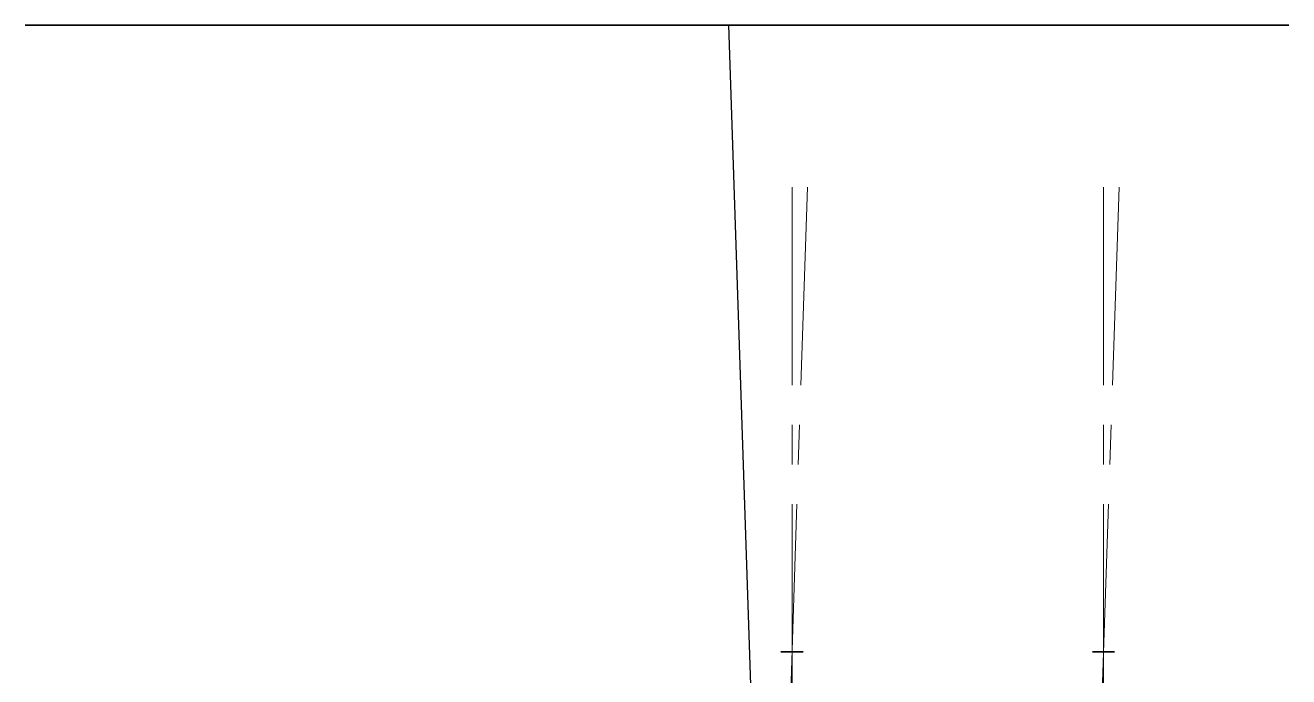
# Model space of a CAD drawing. Header units: inches. Extents: x 683 to 1081, y -809 to 235.
# Drawn here: x 682.7 to 1081, y -205.3 to 0 of the extents above; entities that cross this region are included whole.
import ezdxf
from ezdxf.enums import TextEntityAlignment as Align

# ---------------------------------------------------------------- set-up
doc = ezdxf.new("R2010")
doc.units = ezdxf.units.IN
doc.linetypes.add('ACAD_ISO02W100', pattern=[15, 12, -3])
doc.linetypes.add('CENTER', pattern=[2, 1.25, -0.25, 0.25, -0.25])
for name, color, linetype, lineweight in [('中心线', 10, 'CENTER', 15), ('粗实线', 7, 'Continuous', 30), ('细实线', 7, 'Continuous', 9), ('虚线', 7, 'ACAD_ISO02W100', 9)]:
    doc.layers.add(name, color=color, linetype=linetype, lineweight=lineweight)
doc.layers.add('隐藏线', color=7, linetype='Continuous', plot=False)
doc.styles.get("Standard").update_dxf_attribs({"font": ''})
doc.styles.get('Standard').set_extended_font_data('SimSun')

msp = doc.modelspace()

# ---------------------------------------------------------------- hatches: boundary and pattern name
at = {"layer": '细实线', "lineweight": 9, "extrusion": (0, -1, 0)}
h = msp.add_hatch(dxfattribs=at)
h.set_pattern_fill('ANSI31', color=256, scale=0.309387)
h.set_pattern_definition([(45, (-489.9451, -250.8898), (-0.69459465, 0.69459465), [])])
h.paths.add_polyline_path([(1001.8, 4.55), (1013.43, 6.68), (1013.43, 7.25), (1006.63, 7.25), (1005.91, 9.28), (1006.63, 11.32), (1013.43, 11.32), (1013.43, 11.89), (1001.8, 14.02)])
at = {"layer": '细实线', "lineweight": 25, "extrusion": (0, -1, 0)}
h = msp.add_hatch(color=31, dxfattribs=at)
h.dxf.hatch_style = 1
h.paths.add_polyline_path([(742.17, 84.69), (872.17, 84.69), (872.17, 82.65), (742.17, 82.65)])

# ---------------------------------------------------------------- linework, layer by layer
at = {"layer": '中心线', "extrusion": (0, -1, 0)}
for p, q in [((987.29, 0, 9.2), (998.9, 0, 9.2)), ((993.1, 0, 15.01), (993.1, 0, 3.39)), ((1000.73, 0, 9.28), (1014.58, 0, 9.28))]:
    msp.add_line(p, q, dxfattribs=at)
at = {"layer": '中心线', "ltscale": 50, "extrusion": (0, -1, 0)}
for p, q in [((929.32, -50.99, 139.82), (919.5, -343.99, 139.82)), ((929.32, -50.99, 214.84), (919.5, -343.99, 214.84)), ((924.41, -50.99, 144.73), (924.41, -343.99, 134.91)), ((924.41, -50.99, 219.75), (924.41, -343.99, 209.93)), ((1027.49, -50.99, 139.82), (1017.67, -343.99, 139.82)), ((1027.49, -50.99, 214.84), (1017.67, -343.99, 214.84)), ((1022.58, -50.99, 144.73), (1022.58, -343.99, 134.91)), ((1022.58, -50.99, 219.75), (1022.58, -343.99, 209.93))]:
    msp.add_line(p, q, dxfattribs=at)
at = {"layer": '粗实线', "extrusion": (0, -1, 0)}
msp.add_line((917.91, -404.74, 212.34), (904.5, 0, 212.34), dxfattribs=at)
for centre in [(924.41, 139.82, 197.49), (924.41, 214.84, 197.49), (1022.58, 139.82, 197.49), (1022.58, 214.84, 197.49)]:
    msp.add_circle(centre, 3.5, dxfattribs=at)
at = {"layer": '细实线', "lineweight": 9, "extrusion": (0, -1, 0)}
for p, q in [((682.69, 0, -1.03), (687.43, 0, -1.03)), ((682.69, 0, -1.03), (682.69, 0, 3.71)), ((687.43, 0, 278.53), (682.69, 0, 278.53)), ((682.69, 0, 278.53), (682.69, 0, 273.79)), ((907.55, 0, 15.76), (977.63, 0, 15.76)), ((907.55, 0, 3.16), (907.55, 0, 15.76)), ((932.77, 0, 3.16), (932.77, 0, 15.76)), ((955.2, 0, 3.16), (955.2, 0, 15.76)), ((956.92, 0, 267.94), (1076.8, 0, 267.94)), ((956.92, 0, 267.94), (956.92, 0, 274.34)), ((977.63, 0, 3.16), (977.63, 0, 15.76)), ((980.42, 0, 23.35), (1076.8, 0, 23.35)), ((980.42, 0, 30.94), (1076.8, 0, 30.94)), ((980.42, 0, 38.53), (1076.8, 0, 38.53)), ((980.42, 0, 46.12), (1076.8, 0, 46.12)), ((980.42, 0, 48.91), (1076.8, 0, 48.91)), ((980.42, 0, 15.76), (1076.8, 0, 15.76)), ((980.63, 0, 267.94), (980.63, 0, 274.34)), ((1000.66, 0, 23.35), (1000.66, 0, 46.12)), ((1001.8, 0, 14.02), (1001.8, 0, 4.55)), ((1001.8, 0, 14.02), (1013.43, 0, 11.89)), ((1013.43, 0, 6.68), (1001.8, 0, 4.55)), ((1006.63, 0, 11.32), (1005.91, 0, 9.28)), ((1005.91, 0, 9.28), (1006.63, 0, 7.25)), ((1006.63, 0, 7.25), (1013.43, 0, 7.25)), ((1006.63, 0, 11.32), (1013.43, 0, 11.32)), ((1006.63, 0, 7.25), (1006.63, 0, 11.32)), ((1013.43, 0, 11.89), (1013.43, 0, 6.68)), ((1025.84, 0, 3.16), (1025.81, 0, 15.76)), ((1025.84, 0, 36), (1025.84, 0, 46.12)), ((1025.84, 0, 23.35), (1025.84, 0, 36)), ((1028.05, 0, 267.94), (1028.05, 0, 274.34)), ((1046.08, 0, 15.76), (1046.08, 0, 23.35)), ((1046.08, 0, 3.16), (1046.08, 0, 15.76)), ((1051.76, 0, 267.94), (1051.76, 0, 274.34)), ((1052.19, 0, 3.16), (1052.19, 0, 15.76)), ((1080.99, 0, -1.03), (1076.25, 0, -1.03)), ((1080.99, 0, 278.53), (1076.25, 0, 278.53)), ((1076.8, 0, 3.16), (1076.8, 0, 46.12)), ((1080.99, 0, -1.03), (1080.99, 0, 3.71)), ((1080.99, 0, 273.79), (1080.99, 0, 278.53)), ((1000.66, 0, 15.76), (1000.66, 0, 23.35)), ((1025.84, 0, 15.76), (1025.84, 0, 23.35)), ((1046.08, 0, 23.35), (1046.08, 0, 46.12))]:
    msp.add_line(p, q, dxfattribs=at)
at = {"layer": '细实线', "extrusion": (0, -1, 0)}
for p, q in [((907.55, 0, 3.16), (977.63, 0, 3.16)), ((980.42, 0, 3.16), (1076.8, 0, 3.16)), ((1018.98, 0, 15.76), (1018.98, 0, 3.16))]:
    msp.add_line(p, q, dxfattribs=at)
at = {"layer": '细实线', "lineweight": 25, "extrusion": (0, -1, 0)}
for p, q in [((977.63, 0, 9.46), (907.55, 0, 9.46)), ((956.92, 0, 274.34), (1076.8, 0, 274.34)), ((980.42, 0, 46.12), (980.42, 0, 3.16)), ((980.42, 0, 48.91), (980.42, 0, 60.53)), ((984.61, 0, 64.72), (980.42, 0, 60.53)), ((984.61, 0, 64.72), (1076.8, 0, 64.72)), ((1076.8, 0, 48.91), (1076.8, 0, 64.72)), ((1076.8, 0, 267.94), (1076.8, 0, 274.34))]:
    msp.add_line(p, q, dxfattribs=at)
at = {"layer": '细实线', "lineweight": 9, "extrusion": (0, -1, 0)}
for radius in [4.74, 2.6, 2.03]:
    msp.add_circle((993.1, 9.2), radius, dxfattribs=at)
at = {"layer": '虚线', "lineweight": 25, "ltscale": 0.15, "extrusion": (0, -1, 0)}
msp.add_lwpolyline([(685.48, 275.74), (1078.19, 275.74), (1078.19, 1.77), (685.05, 1.77)], close=True, dxfattribs=at)
at = {"layer": '隐藏线', "lineweight": 25, "extrusion": (0, -1, 0)}
msp.add_lwpolyline([(682.69, 278.53), (1080.99, 278.53), (1080.99, -1.03), (682.69, -1.03)], close=True, dxfattribs=at)

# ---------------------------------------------------------------- texts
at = {"layer": '细实线', "lineweight": 9, "extrusion": (0, -1, 0)}
for s, height, p in [('过线3-6.5mm', 2.928, (908.92, 6.13)), ('PG7', 2.928, (916.62, 12.43)), ('过线4-8mm', 2.928, (934.47, 6.13)), ('PG9', 2.928, (940.67, 12.43)), ('过线7-12mm', 2.928, (955.86, 6.13)), ('PG13.5 ', 2.928, (960.87, 12.43)), ('受控日期', 2.99, (961.35, 271.1)), ('名 称', 3.364, (983.6, 34.51)), ('型 号', 3.364, (983.89, 42.1)), ('颜 色', 3.364, (984.17, 26.92)), ('2018年08月14日', 2.9898, (986.85, 271.1)), ('接线盒', 3.364, (1006.09, 34.51)), ('CN803', 3.364, (1007.46, 42.1)), ('BK WH', 3.364, (1007.82, 26.92)), ('认 证', 3.364, (1029.02, 34.51)), ('等 级', 3.364, (1029.59, 42.1)), ('接 头', 3.364, (1029.74, 19.33)), ('版 次', 2.99, (1035.99, 271.1)), ('PG7 PG9 PG13.5 ', 2.7818, (1047.43, 19.29)), ('A001', 2.99, (1059.52, 271.1)), ('单 位', 3.364, (983.94, 19.33)), ('m m', 3.737, (1009.47, 19.33)), ('材 质', 3.364, (1029.49, 26.92)), ('CE CQC SGS', 3.364, (1048.09, 34.44)), ('IP68', 3.364, (1054.48, 42.1)), ('PC PP ', 3.364, (1054.58, 26.92))]:
    msp.add_text(s, height=height, dxfattribs=at).set_placement(p, align=Align.MIDDLE_LEFT)
at = {"layer": '细实线', "lineweight": 9, "extrusion": (0, -1, 0), "insert": (1028.65, 0, 59.29), "char_height": 4.628, "width": 82.9387, "attachment_point": 5, "text_direction": (1, 0, 0)}
msp.add_mtext('中山西能照明科技有限公司', dxfattribs=at)
at = {"layer": '细实线', "lineweight": 9, "extrusion": (0, -1, 0), "char_height": 2.99, "attachment_point": 5, "text_direction": (1, 0, 0)}
for s, width, insert in [('核准', 1.022, (1022.78, 0, 9.22)), ('制图', 2.1393, (1048.91, 0, 9.22))]:
    msp.add_mtext_dynamic_manual_height_columns(s, width=width, gutter_width=1, heights=[0], dxfattribs=dict(at, insert=insert))

doc.saveas('drawing.dxf')
